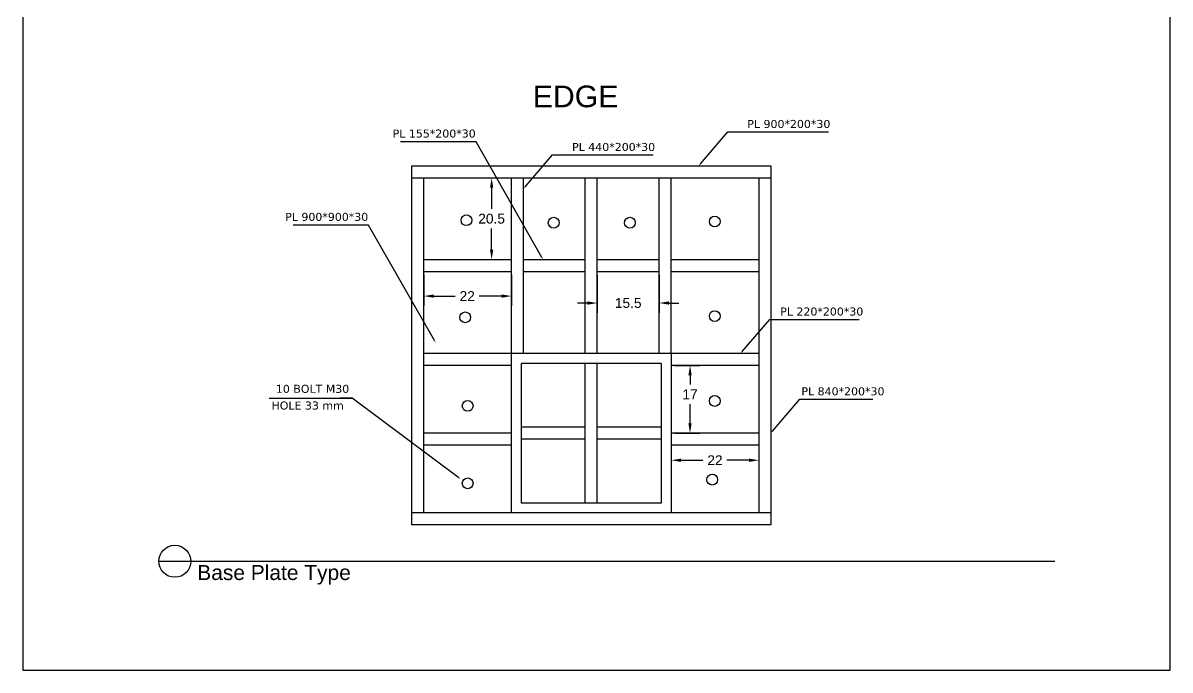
# Model space of a CAD drawing. Header units: metres. Extents: x 158 to 495, y 93 to 262.
# Drawn here: x 329.79 to 350.79, y 145.5 to 157.34 of the extents above; entities that cross this region are included whole.
import ezdxf
from ezdxf import colors
from ezdxf.entities.mleader import LeaderData, LeaderLine
from ezdxf.enums import TextEntityAlignment as Align
from ezdxf.math import Vec2, Vec3

# ---------------------------------------------------------------- set-up
doc = ezdxf.new("R2010")
doc.units = ezdxf.units.M
doc.header["$MEASUREMENT"] = 0
doc.styles.get("Standard").update_dxf_attribs({"font": 'arial.ttf'})
doc.styles.add('style1', font='verdana.ttf')
doc.dimstyles.get("Standard").update_dxf_attribs({"dimtxt": 0.18, "dimasz": 0.18, "dimexe": 0.18, "dimexo": 0.0625, "dimgap": 0.09, "dimtad": 0, "dimtih": 1, "dimtoh": 1, "dimdec": 4, "dimzin": 0, "dimdsep": 46, "dimtxsty": 'Standard', "dimcen": 0.09, "dimadec": 0, "dimazin": 0, "dimtfac": 1, "dimtdec": 4, "dimtofl": 0, "dimtmove": 0, "dimatfit": 3, "dimfxl": 1, "dimtolj": 1, "dimtzin": 0, "dimarcsym": 0})

# ---------------------------------------------------------------- blocks, each defined once
blk = doc.blocks.new('*D127')
at = {"color": 0, "lineweight": -2, "transparency": 16777216}
for p, q in [((337.193, 154.504), (338.552, 154.504)), ((338.372, 154.324), (338.372, 153.938)), ((338.372, 153.188), (338.372, 153.574)), ((337.193, 153.008), (338.552, 153.008))]:
    blk.add_line(p, q, dxfattribs=at)
at = {"color": 0, "transparency": 16777216}
for points in [[(338.342, 154.324), (338.402, 154.324), (338.372, 154.504)], [(338.342, 153.188), (338.402, 153.188), (338.372, 153.008)]]:
    blk.add_solid(points, dxfattribs=at)
at = {"layer": 'Defpoints', "color": 0, "transparency": 16777216}
for p in [(337.13, 154.504), (337.13, 153.008), (338.372, 153.008)]:
    blk.add_point(p, dxfattribs=at)
at = {"color": 0, "transparency": 16777216, "insert": (338.372, 153.756), "char_height": 0.18, "attachment_point": 5}
blk.add_mtext('\\A1;20.5', dxfattribs=at)
blk = doc.blocks.new('*D128')
at = {"color": 0, "lineweight": -2, "transparency": 16777216}
for p, q in [((337.13, 152.726), (337.13, 152.16)), ((338.737, 152.726), (338.737, 152.16)), ((337.31, 152.34), (337.706, 152.34)), ((338.557, 152.34), (338.145, 152.34))]:
    blk.add_line(p, q, dxfattribs=at)
at = {"color": 0, "transparency": 16777216}
for points in [[(337.31, 152.37), (337.31, 152.31), (337.13, 152.34)], [(338.557, 152.37), (338.557, 152.31), (338.737, 152.34)]]:
    blk.add_solid(points, dxfattribs=at)
at = {"layer": 'Defpoints', "color": 0, "transparency": 16777216}
for p in [(337.13, 152.789), (338.737, 152.789), (338.737, 152.34)]:
    blk.add_point(p, dxfattribs=at)
at = {"color": 0, "transparency": 16777216, "insert": (337.925, 152.34), "char_height": 0.18, "attachment_point": 5}
blk.add_mtext('\\A1;22', dxfattribs=at)
blk = doc.blocks.new('*D129')
at = {"color": 0, "lineweight": -2, "transparency": 16777216}
for p, q in [((340.306, 152.726), (340.306, 152.033)), ((341.438, 152.726), (341.438, 152.033)), ((340.126, 152.213), (339.946, 152.213)), ((341.618, 152.213), (341.798, 152.213))]:
    blk.add_line(p, q, dxfattribs=at)
at = {"color": 0, "transparency": 16777216}
for points in [[(340.126, 152.243), (340.126, 152.183), (340.306, 152.213)], [(341.618, 152.243), (341.618, 152.183), (341.438, 152.213)]]:
    blk.add_solid(points, dxfattribs=at)
at = {"layer": 'Defpoints', "color": 0, "transparency": 16777216}
for p in [(340.306, 152.789), (341.438, 152.789), (341.438, 152.213)]:
    blk.add_point(p, dxfattribs=at)
at = {"color": 0, "transparency": 16777216, "insert": (340.872, 152.213), "char_height": 0.18, "attachment_point": 5}
blk.add_mtext('\\A1;15.5', dxfattribs=at)
blk = doc.blocks.new('*D130')
at = {"color": 0, "lineweight": -2, "transparency": 16777216}
for p, q in [((341.657, 149.551), (341.657, 149.157)), ((343.263, 149.551), (343.263, 149.157)), ((341.837, 149.337), (342.24, 149.337)), ((343.083, 149.337), (342.679, 149.337))]:
    blk.add_line(p, q, dxfattribs=at)
at = {"color": 0, "transparency": 16777216}
for points in [[(341.837, 149.367), (341.837, 149.307), (341.657, 149.337)], [(343.083, 149.367), (343.083, 149.307), (343.263, 149.337)]]:
    blk.add_solid(points, dxfattribs=at)
at = {"layer": 'Defpoints', "color": 0, "transparency": 16777216}
for p in [(341.657, 149.613), (343.263, 149.613), (343.263, 149.337)]:
    blk.add_point(p, dxfattribs=at)
at = {"color": 0, "transparency": 16777216, "insert": (342.46, 149.337), "char_height": 0.18, "attachment_point": 5}
blk.add_mtext('\\A1;22', dxfattribs=at)
blk = doc.blocks.new('*D131')
at = {"color": 0, "lineweight": -2, "transparency": 16777216}
for p, q in [((341.719, 151.073), (342.184, 151.073)), ((342.004, 150.893), (342.004, 150.723)), ((342.004, 150.012), (342.004, 150.363)), ((341.719, 149.832), (342.184, 149.832))]:
    blk.add_line(p, q, dxfattribs=at)
at = {"color": 0, "transparency": 16777216}
for points in [[(341.974, 150.893), (342.034, 150.893), (342.004, 151.073)], [(341.974, 150.012), (342.034, 150.012), (342.004, 149.832)]]:
    blk.add_solid(points, dxfattribs=at)
at = {"layer": 'Defpoints', "color": 0, "transparency": 16777216}
for p in [(341.657, 151.073), (342.004, 151.073), (341.657, 149.832)]:
    blk.add_point(p, dxfattribs=at)
at = {"color": 0, "transparency": 16777216, "insert": (342.004, 150.543), "char_height": 0.18, "attachment_point": 5}
blk.add_mtext('\\A1;17', dxfattribs=at)

msp = doc.modelspace()

# ---------------------------------------------------------------- linework, layer by layer
for p, q in [((329.79165, 175.19882), (329.79165, 145.49882)), ((350.79165, 145.49882), (350.79165, 175.19882)), ((342.72224, 155.34377), (344.53862, 155.34567)), ((339.51447, 154.9229), (341.33085, 154.92479)), ((336.91142, 154.7233), (343.48175, 154.7233)), ((336.91142, 148.15296), (336.91142, 154.7233)), ((343.48175, 154.7233), (343.48175, 148.15296)), ((336.91142, 154.50429), (343.48175, 154.50429)), ((337.13043, 148.37197), (337.13043, 154.50429)), ((338.73651, 151.29212), (338.73651, 154.50429)), ((338.95552, 151.29212), (338.95552, 154.50429)), ((340.08708, 151.29212), (340.08708, 154.50429)), ((340.30609, 151.29212), (340.30609, 154.50429)), ((341.43765, 151.29212), (341.43765, 154.50429)), ((341.65666, 151.29212), (341.65666, 154.50429)), ((343.26274, 154.50429), (343.26274, 148.37197)), ((337.13043, 153.00771), (338.73651, 153.00771)), ((338.95552, 153.00771), (340.08708, 153.00771)), ((340.30609, 153.00771), (341.43765, 153.00771)), ((341.65666, 153.00771), (343.26274, 153.00771)), ((337.13043, 152.7887), (338.73651, 152.7887)), ((338.95552, 152.7887), (340.08708, 152.7887)), ((340.30609, 152.7887), (341.43765, 152.7887)), ((341.65666, 152.7887), (343.26274, 152.7887)), ((343.4887, 151.91259), (345.0996, 151.91449)), ((338.73651, 151.29212), (337.13043, 151.29212)), ((341.65666, 151.29212), (338.73651, 151.29212)), ((338.73651, 148.37197), (338.73651, 151.29212)), ((341.65666, 151.29212), (341.65666, 148.37197)), ((343.26274, 151.29212), (341.65666, 151.29212)), ((338.73651, 151.07311), (337.13043, 151.07311)), ((341.47415, 151.10961), (338.91902, 151.10961)), ((338.91902, 148.55448), (338.91902, 151.10961)), ((340.08708, 148.55448), (340.08708, 151.10961)), ((340.30609, 148.55448), (340.30609, 151.10961)), ((341.47415, 151.10961), (341.47415, 148.55448)), ((343.26274, 151.07311), (341.65666, 151.07311)), ((334.29934, 150.47301), (335.81611, 150.47301)), ((344.0407, 150.45252), (345.35274, 150.45442)), ((340.08708, 149.94155), (338.91902, 149.94155)), ((341.47415, 149.94155), (340.30609, 149.94155)), ((338.73651, 149.83205), (337.13043, 149.83205)), ((343.26274, 149.83205), (341.65666, 149.83205)), ((338.73651, 149.61304), (337.13043, 149.61304)), ((340.08708, 149.72254), (338.91902, 149.72254)), ((341.47415, 149.72254), (340.30609, 149.72254)), ((343.26274, 149.61304), (341.65666, 149.61304)), ((341.47415, 148.55448), (338.91902, 148.55448)), ((343.48175, 148.37197), (336.91142, 148.37197)), ((343.48175, 148.15296), (336.91142, 148.15296)), ((332.28062, 147.48782), (332.86584, 147.48782)), ((332.86584, 147.48782), (348.68082, 147.48782)), ((329.79165, 145.49882), (350.79165, 145.49882))]:
    msp.add_line(p, q)
for centre, radius in [((337.91076, 153.72739), 0.09856), ((339.50841, 153.68241), 0.09856), ((340.90355, 153.68241), 0.09856), ((342.4562, 153.7049), 0.09856), ((337.88826, 151.95089), 0.09856), ((342.4562, 151.97338), 0.09856), ((337.93326, 150.3318), 0.09856), ((342.4562, 150.42175), 0.09856), ((337.93326, 148.91509), 0.09856), ((342.4112, 148.98256), 0.09856), ((332.57323, 147.48782), 0.29261)]:
    msp.add_circle(centre, radius)

# ---------------------------------------------------------------- texts
for s, height, p in [('EDGE', 0.396573, (339.12368, 156.19161)), ('Base Plate Type', 0.27432, (332.98289, 147.41984))]:
    msp.add_text(s, height=height).set_placement(p, align=Align.TOP_LEFT)
at = {"char_height": 0.146489, "attachment_point": 1, "style": 'style1'}
for s, width, gutter_width, insert in [('PL 900*200*30 ', 2.6536749, 0.36502, (343.05208, 155.56256)), ('PL 155*200*30 ', 2.6536749, 0.36502, (336.55971, 155.38722)), ('PL 440*200*30 ', 2.6536749, 0.36502, (339.84431, 155.14168)), ('PL 900*900*30 ', 2.6536749, 0.36502, (334.59187, 153.86307)), ('PL 220*200*30 ', 2.6536749, 0.36502, (343.6549, 152.13138)), ('10 BOLT M30', 1.6915585, 0.27128, (334.4218, 150.71691)), ('PL 840*200*30 ', 2.6536749, 0.36502, (344.04271, 150.67131)), ('HOLE 33 mm', 1.6915585, 0.27128, (334.34219, 150.41112))]:
    msp.add_mtext_dynamic_manual_height_columns(s, width=width, gutter_width=gutter_width, heights=[0], dxfattribs=dict(at, insert=insert))

# ---------------------------------------------------------------- dimensions: what is measured, and where the dimension line sits
dim = msp.add_linear_dim(base=(338.37212, 153.00771), p1=(337.13043, 154.50429), p2=(337.13043, 153.00771), angle=90, text='20.5', dimstyle='Standard')
dim.commit()
dim.dimension.update_dxf_attribs({"geometry": '*D127', "text_midpoint": (338.37212, 153.756)})
dim = msp.add_linear_dim(base=(338.73651, 152.34049), p1=(337.13043, 152.7887), p2=(338.73651, 152.7887), text='22', dimstyle='Standard')
dim.commit()
dim.dimension.update_dxf_attribs({"geometry": '*D128', "text_midpoint": (337.92523, 152.34049), "dimtype": 160})
for base, p1, p2, text, picture, middle in [((341.43765, 152.21315), (340.30609, 152.7887), (341.43765, 152.7887), '15.5', '*D129', (340.87187, 152.21315)), ((343.26274, 149.33749), (341.65666, 149.61304), (343.26274, 149.61304), '22', '*D130', (342.4597, 149.33749))]:
    dim = msp.add_linear_dim(base=base, p1=p1, p2=p2, text=text, dimstyle='Standard')
    dim.commit()
    dim.dimension.update_dxf_attribs({"geometry": picture, "text_midpoint": middle})
dim = msp.add_linear_dim(base=(342.00444, 151.07311), p1=(341.65666, 149.83205), p2=(341.65666, 151.07311), angle=90, text='17', dimstyle='Standard')
dim.commit()
dim.dimension.update_dxf_attribs({"geometry": '*D131', "text_midpoint": (342.00444, 150.54295), "dimtype": 160})

# ---------------------------------------------------------------- leaders
ml = msp.add_multileader_mtext('Standard')
ml.set_content('', color=256)
ml.set_leader_properties()
ml.build(insert=Vec2(0, 0))
ml.multileader.update_dxf_attribs({"dogleg_length": 0.36, "arrow_head_size": 0.04767})
ctx = ml.context
ctx.base_point, ctx.char_height, ctx.arrow_head_size, ctx.landing_gap_size, ctx.plane_origin = Vec3(342.72224, 155.34377), 0.01314, 0.04767, 0.00657, Vec3(342.16329, 154.7233)
notes = []
notes.append((ctx, [(0, (1, 1, 0), (342.69596, 155.34377), (1, 0), 0.02628, [(0, [(342.16329, 154.7233)], 0, [])])]))
ctx.mtext.insert, ctx.mtext.flow_direction = Vec3(342.72881, 155.35034), 5
ml = msp.add_multileader_mtext('Standard')
ml.set_content('', color=256)
ml.set_leader_properties()
ml.build(insert=Vec2(0, 0))
ml.multileader.update_dxf_attribs({"dogleg_length": 0.36, "arrow_head_size": 0.04767})
ctx = ml.context
ctx.base_point, ctx.char_height, ctx.arrow_head_size, ctx.landing_gap_size, ctx.plane_origin = Vec3(336.69208, 155.16157), 0.01314, 0.04767, 0.00657, Vec3(338.99794, 154.33609)
ctx.text_align_type = 2
notes.append((ctx, [(0, (1, 1, 0), (338.08578, 155.16157), (-1, 0), 1.38055, [(0, [(339.31664, 153.00771)], 0, [])])]))
ctx.mtext.insert, ctx.mtext.alignment, ctx.mtext.flow_direction = Vec3(336.69865, 155.16814), 3, 5
ml = msp.add_multileader_mtext('Standard')
ml.set_content('', color=256)
ml.set_leader_properties()
ml.build(insert=Vec2(0, 0))
ml.multileader.update_dxf_attribs({"dogleg_length": 0.36, "arrow_head_size": 0.04767})
ctx = ml.context
ctx.base_point, ctx.char_height, ctx.arrow_head_size, ctx.landing_gap_size, ctx.plane_origin = Vec3(339.51447, 154.9229), 0.01314, 0.04767, 0.00657, Vec3(338.95552, 154.30243)
notes.append((ctx, [(0, (1, 1, 0), (339.48819, 154.9229), (1, 0), 0.02628, [(0, [(338.95552, 154.30243)], 0, [])])]))
ctx.mtext.insert, ctx.mtext.flow_direction = Vec3(339.52104, 154.92947), 5
ml = msp.add_multileader_mtext('Standard')
ml.set_content('', color=256)
ml.set_leader_properties()
ml.build(insert=Vec2(0, 0))
ml.multileader.update_dxf_attribs({"dogleg_length": 0.36, "arrow_head_size": 0.04767})
ctx = ml.context
ctx.base_point, ctx.char_height, ctx.arrow_head_size, ctx.landing_gap_size, ctx.plane_origin = Vec3(334.72424, 153.63742), 0.01314, 0.04767, 0.00657, Vec3(337.0301, 152.81194)
ctx.text_align_type = 2
notes.append((ctx, [(0, (1, 1, 0), (336.11793, 153.63742), (-1, 0), 1.38055, [(0, [(337.3488, 151.48356)], 0, [])])]))
ctx.mtext.insert, ctx.mtext.alignment, ctx.mtext.flow_direction = Vec3(334.73081, 153.64399), 3, 5
ml = msp.add_multileader_mtext('Standard')
ml.set_content('', color=256)
ml.set_leader_properties()
ml.build(insert=Vec2(0, 0))
ml.multileader.update_dxf_attribs({"dogleg_length": 0.36, "arrow_head_size": 0.04767})
ctx = ml.context
ctx.base_point, ctx.char_height, ctx.arrow_head_size, ctx.landing_gap_size, ctx.plane_origin = Vec3(343.4887, 151.91259), 0.01314, 0.04767, 0.00657, Vec3(342.92975, 151.29212)
notes.append((ctx, [(0, (1, 1, 0), (343.46242, 151.91259), (1, 0), 0.02628, [(0, [(342.92975, 151.29212)], 0, [])])]))
ctx.mtext.insert, ctx.mtext.flow_direction = Vec3(343.49527, 151.91916), 5
ml = msp.add_multileader_mtext('Standard')
ml.set_content('', color=256)
ml.set_leader_properties()
ml.build(insert=Vec2(0, 0))
ml.multileader.update_dxf_attribs({"dogleg_length": 0.36, "arrow_head_size": 0.04767})
ctx = ml.context
ctx.base_point, ctx.char_height, ctx.arrow_head_size, ctx.landing_gap_size, ctx.plane_origin = Vec3(335.57895, 150.47301), 0.01314, 0.04767, 0.00657, Vec3(336.54106, 149.48301)
ctx.text_align_type = 2
notes.append((ctx, [(0, (1, 1, 0), (335.81611, 150.47301), (-1, 0), 0.22402, [(0, [(337.80828, 148.98826)], 0, [])])]))
ctx.mtext.insert, ctx.mtext.alignment, ctx.mtext.flow_direction = Vec3(335.58552, 150.47958), 3, 5
ml = msp.add_multileader_mtext('Standard')
ml.set_content('', color=256)
ml.set_leader_properties()
ml.build(insert=Vec2(0, 0))
ml.multileader.update_dxf_attribs({"dogleg_length": 0.36, "arrow_head_size": 0.04767})
ctx = ml.context
ctx.base_point, ctx.char_height, ctx.arrow_head_size, ctx.landing_gap_size, ctx.plane_origin = Vec3(344.0407, 150.45252), 0.01314, 0.04767, 0.00657, Vec3(343.48175, 149.83205)
notes.append((ctx, [(0, (1, 1, 0), (344.01442, 150.45252), (1, 0), 0.02628, [(0, [(343.48175, 149.83205)], 0, [])])]))
ctx.mtext.insert, ctx.mtext.flow_direction = Vec3(344.04728, 150.45909), 5
for ctx, leaders in notes:
    for number, flags, end, landing, length, lines in leaders:
        leader = LeaderData()
        leader.index, (leader.has_last_leader_line, leader.has_dogleg_vector, leader.attachment_direction) = number, flags
        leader.last_leader_point, leader.dogleg_vector, leader.dogleg_length = Vec3(end), Vec3(landing), length
        for number, points, colour, breaks in lines:
            line = LeaderLine()
            line.index, line.vertices, line.color, line.breaks = number, Vec3.list(points), colors.encode_raw_color(colour), breaks
            leader.lines.append(line)
        ctx.leaders.append(leader)

doc.saveas('drawing.dxf')
